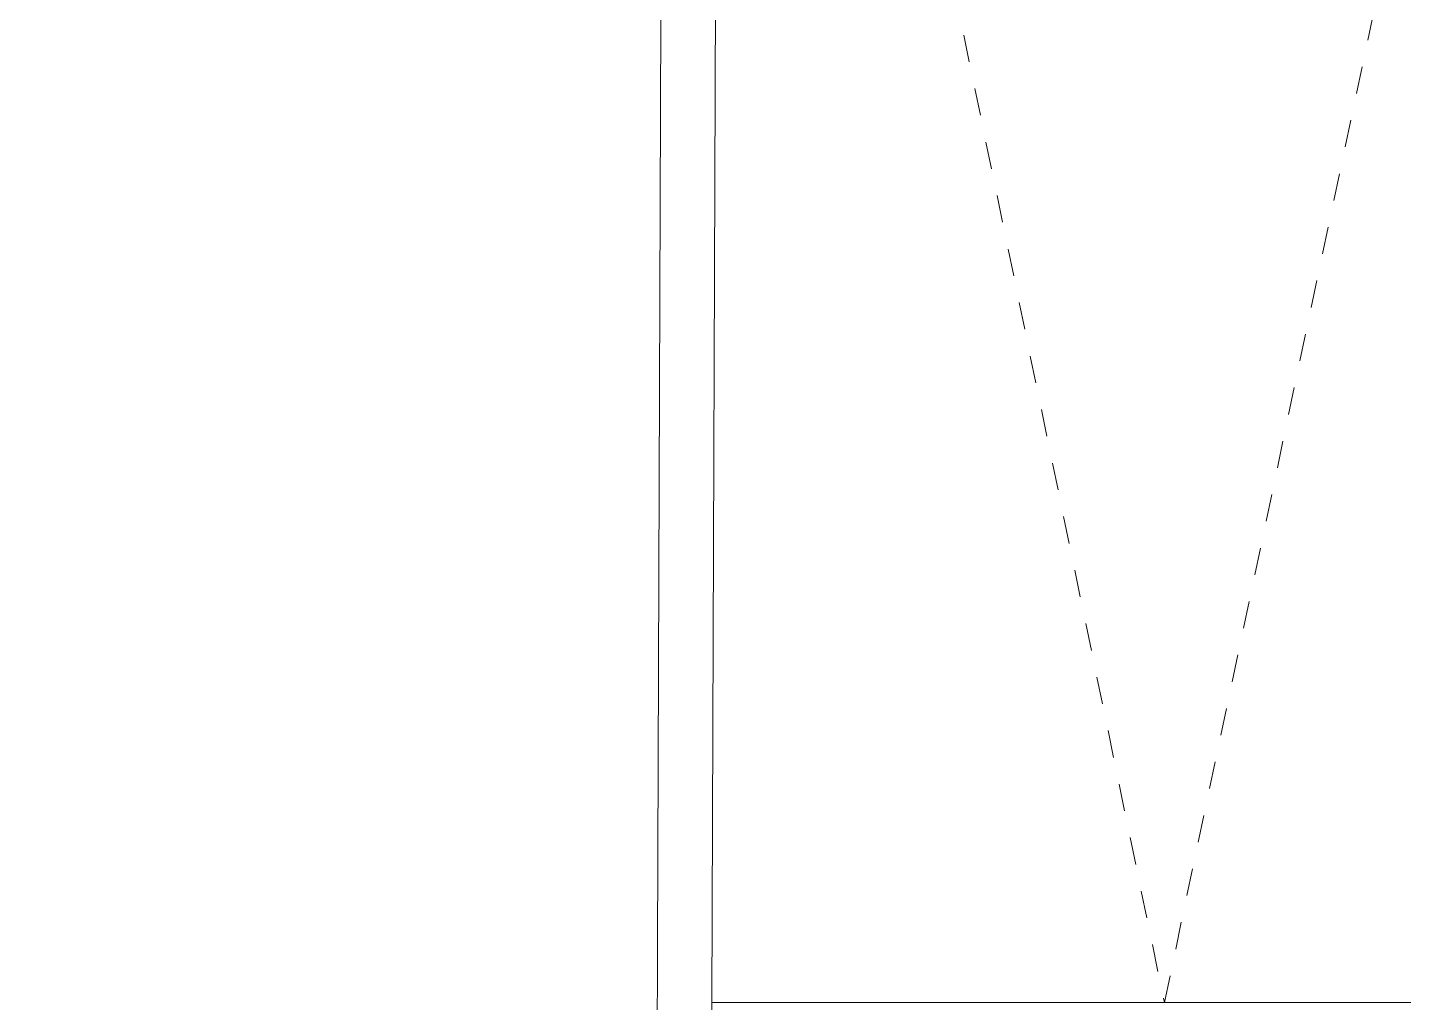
# Model space of a CAD drawing. Header units: metres. Extents: x -111189 to -108577, y -72951 to -72647.
# Drawn here: x -110716.15 to -110711.11, y -72942.49 to -72938.93 of the extents above; entities that cross this region are included whole.
import ezdxf

# ---------------------------------------------------------------- set-up
doc = ezdxf.new("R2010")
doc.units = ezdxf.units.M
doc.header["$MEASUREMENT"] = 0
doc.set_wipeout_variables(frame=1)
doc.linetypes.add('OTK - Traço Ponto', pattern=[0.2, 0.1, -0.05, 0, -0.05])
doc.linetypes.add('Wipeout_Contour', pattern=[1, 0, -1])
for name, color, linetype in [('Planta Piso -1_1_00 - DESENHO 2D', 7, 'Continuous'), ('Planta Piso RC_1_02 - PASSEIOS', 7, 'Continuous'), ('Planta Piso RC_1_07 - MUROS', 7, 'Continuous')]:
    doc.layers.add(name, color=color, linetype=linetype)

msp = doc.modelspace()

# ---------------------------------------------------------------- linework, layer by layer
at = {"layer": 'Planta Piso RC_1_07 - MUROS', "color": 7, "linetype": 'Continuous', "lineweight": 13, "ltscale": 1000, "flags": 128}
msp.add_lwpolyline([(-110713.5973, -72929.3402), (-110713.6433, -72942.2934), (-110713.6472, -72943.3913), (-110713.6488, -72943.8443), (-110713.8489, -72943.8839), (-110713.8472, -72943.3913), (-110713.8433, -72942.2934), (-110713.797, -72929.3572)], dxfattribs=at)

# ---------------------------------------------------------------- next in the draw order: wipeouts: each hides what was drawn before it
at = {"color": 254, "linetype": 'Wipeout_Contour', "lineweight": 0, "ltscale": 1856047.595941045}
msp.add_wipeout([(-110716.1489, -72944.338), (-110716.1489, -72945.801), (-110713.5716, -72945.2887), (-110709.7562, -72944.5303), (-110708.5565, -72944.2918), (-110697.2426, -72942.043), (-110693.5535, -72941.3098), (-110690.7566, -72940.7538), (-110690.7566, -72939.3245), (-110693.8258, -72939.9305), (-110697.5176, -72940.6594), (-110708.8326, -72942.8934), (-110710.0326, -72943.1304), (-110713.8489, -72943.8839)], dxfattribs=at).dxf.layer = 'Planta Piso RC_1_02 - PASSEIOS'

# ---------------------------------------------------------------- next in the draw order: wipeouts: each hides what was drawn before it
at = {"color": 254, "linetype": 'Wipeout_Contour', "lineweight": 0, "ltscale": 1060624.10345239}
msp.add_wipeout([(-110713.6286, -72938.1539), (-110713.644, -72942.4934), (-110710.3326, -72942.4934), (-110710.3326, -72941.1839), (-110710.3326, -72935.6158), (-110708.8326, -72935.6158), (-110708.8326, -72934.6613), (-110713.6161, -72934.6443)], dxfattribs=at).dxf.layer = 'Planta Piso RC_1_07 - MUROS'

# ---------------------------------------------------------------- next in the draw order: linework, layer by layer
at = {"layer": 'Planta Piso -1_1_00 - DESENHO 2D', "color": 252, "linetype": 'OTK - Traço Ponto', "lineweight": 9}
for p, q in [((-110713.6161, -72934.6443), (-110711.9883, -72942.4934)), ((-110711.9883, -72942.4934), (-110710.3326, -72934.656))]:
    msp.add_line(p, q, dxfattribs=at)
at = {"layer": 'Planta Piso RC_1_07 - MUROS', "color": 7, "linetype": 'Continuous', "lineweight": 13, "ltscale": 1000, "flags": 128}
msp.add_lwpolyline([(-110713.6286, -72938.1539), (-110713.6161, -72934.6443), (-110708.8326, -72934.6613), (-110708.8326, -72935.6158), (-110710.3326, -72935.6158), (-110710.3326, -72941.1839), (-110710.3326, -72942.4934), (-110713.644, -72942.4934)], close=True, dxfattribs=at)

doc.saveas('drawing.dxf')
